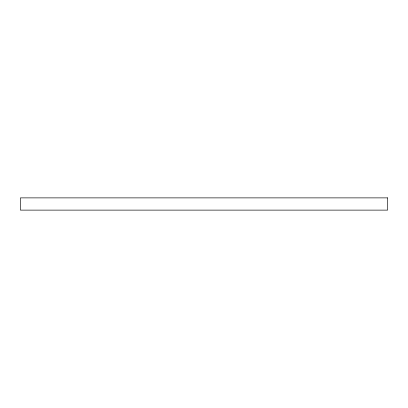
<?xml version="1.0" encoding="UTF-8"?>
<svg xmlns="http://www.w3.org/2000/svg" width="408" height="408" viewBox="0 0 408 408"><rect width="100%" height="100%" fill="white"/><g stroke="black" fill="none" stroke-linecap="round" stroke-linejoin="round"><path stroke-width="0.61" d="M387.6 197.88L20.4 197.88L20.4 210.12L387.6 210.12L387.6 197.88"/></g></svg>
